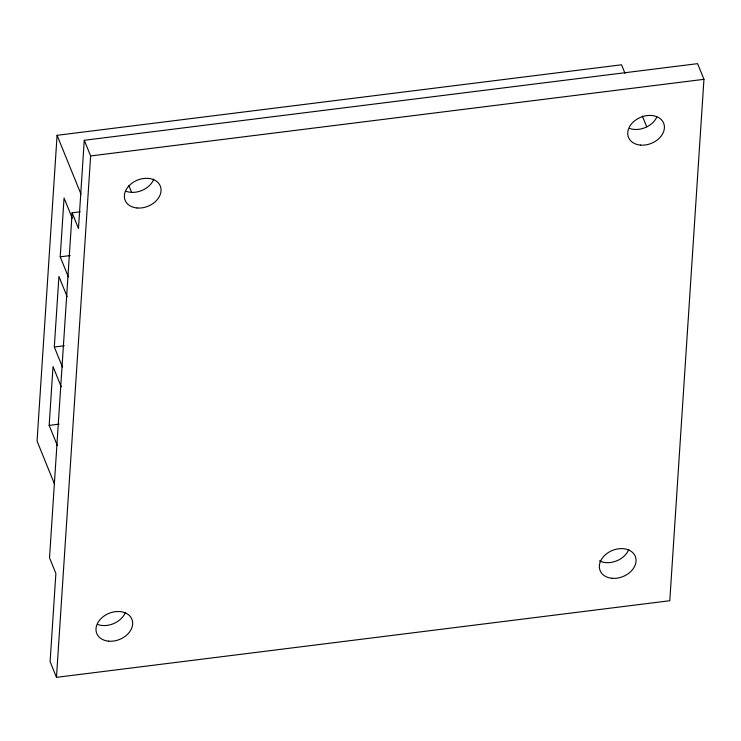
<?xml version="1.0" encoding="UTF-8"?>
<svg xmlns="http://www.w3.org/2000/svg" width="741" height="741" viewBox="0 0 741 741"><rect width="100%" height="100%" fill="white"/><g stroke="black" fill="none" stroke-linecap="round" stroke-linejoin="round"><path stroke-width="1.11" d="M625.006 73.34L621.532 64.791L57.085 135.307L37.05 441.09L54.408 483.836M57.363 445.591L49.165 425.399L53.019 366.6L61.216 386.783M62.503 367.184L54.306 346.992L58.928 276.43L67.125 296.622M68.404 277.023L60.206 256.831L64.059 198.023L72.257 218.215M72.118 212.806L49.517 557.797L55.881 573.469L50.11 661.676L56.473 677.348L669.79 600.719L703.95 79.324L697.587 63.652L84.261 140.281L78.481 228.478L72.118 212.806L80.158 211.806M56.473 677.348L90.634 155.953L84.261 140.281M90.634 155.953L703.95 79.324M60.206 256.831L70.21 255.58M54.306 346.992L64.3 345.741M49.165 425.399L59.16 424.148M642.364 116.087L646.708 126.776M128.878 185.658L131.463 192.03M57.085 135.307L80.954 194.086M628.794 549.405A18.96 14.088 -22.1 0 1 599.413 560.872M125.424 612.298A18.96 14.088 -22.1 0 1 97.979 624.58M153.804 179.1A18.96 14.088 -22.1 0 1 126.359 191.391M656.767 117.18A18.96 14.088 -22.1 0 1 629.72 128.499M137.048 207.98A18.96 14.088 -22.1 0 0 160.667 187.167A18.96 14.088 -22.1 0 0 130.444 184.407A18.96 14.088 -22.1 0 0 137.048 207.98M640.409 145.088A18.96 14.088 -22.1 0 0 664.029 124.284A18.96 14.088 -22.1 0 0 633.805 121.524A18.96 14.088 -22.1 0 0 640.409 145.088M612.029 578.286A18.96 14.088 -22.1 0 0 635.658 557.473A18.96 14.088 -22.1 0 0 605.425 554.713A18.96 14.088 -22.1 0 0 612.029 578.286M108.668 641.169A18.96 14.088 -22.1 0 0 132.287 620.365A18.96 14.088 -22.1 0 0 102.063 617.605A18.96 14.088 -22.1 0 0 108.668 641.169"/></g></svg>
